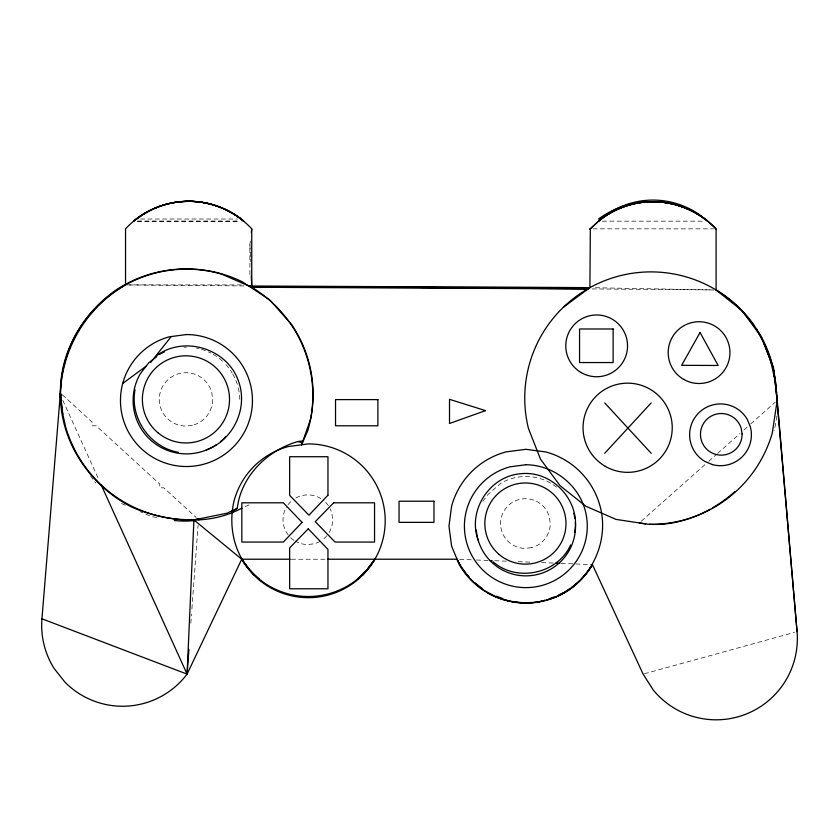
<?xml version="1.0" encoding="UTF-8"?>
<svg xmlns="http://www.w3.org/2000/svg" width="839" height="839" viewBox="0 0 839 839"><rect width="100%" height="100%" fill="white"/><g stroke="black" fill="none" stroke-linecap="round" stroke-linejoin="round"><path stroke-width="0.63" stroke-dasharray="4.2 3.15" d="M190.831 623.22L191.512 614.096M191.9 608.873L198.067 525.361M249.907 274.594L249.907 244.925L250.609 238.737M482.813 501.344L488.298 494.202L500.998 483.149A49.69 49.69 0 0 1 558.124 488.413M641.311 521.187L707.78 462.121M708.756 461.251L716.579 454.308M717.555 453.438L740.04 433.459M743.952 429.988L749.814 424.775M750.79 423.905L775.236 402.185M248.973 504.879L243.048 507.658M644.373 673.769L794.523 632.375M140.512 219.031L237.364 219.031M137.46 221.16L239.807 221.16M602.392 221.16L703.617 221.16M137.418 221.192L239.849 221.192M592.953 228.848L713.486 228.848M126.836 284.903L242.052 284.903M291.343 559.225L326.591 559.225M129.458 284.945L244.673 285.952M592.103 288.92L713.496 289.958L593.813 287.714M459.636 559.33L471.35 559.791M476.562 560.001L488.277 560.462M494.779 560.725L506.504 561.197M518.219 561.658L529.933 562.13M541.648 562.591L553.373 563.063M561.176 563.378L592.428 564.626M156.694 517.432L151.681 516.677L140.061 511.612M121.477 503.505L127.287 506.032M62.327 394.791L92.091 422.08L92.091 425.793L96.139 425.793L159.767 484.093L159.767 487.826L163.836 487.826L196.032 517.327M90.444 475.828L95.709 482.96M62.789 400.308L98.509 478.922M249.907 244.925L250.651 261.611M776.872 416.018A106.008 79.086 -41.6 0 1 773.988 430.847M329.129 532.545A24.845 24.845 0 0 0 332.684 520.19L331.961 513.741A24.845 24.845 0 0 0 330.178 508.853M326.853 535.712A24.845 24.845 0 0 1 322.071 540.096M319.869 541.47A24.845 24.845 0 0 1 313.828 543.84L307.389 544.563A24.845 24.845 0 0 1 295.024 541.008M293.933 540.306A24.845 24.845 0 0 1 289.958 536.96M288.259 534.999A24.845 24.845 0 0 1 286.56 506.903M288.018 504.753A24.845 24.845 0 0 1 293.619 499.352M295.821 497.988A24.845 24.845 0 0 1 323.833 500.715M325.731 502.488A24.845 24.845 0 0 1 329.591 507.7M183.93 347.22A53.36 53.36 0 0 1 186.457 347.168M196.567 348.133A53.36 53.36 0 0 1 199.042 348.667M201.475 349.328A53.36 53.36 0 0 1 210.925 353.104M213.137 354.31A53.36 53.36 0 0 1 224.191 362.794M225.932 364.619A53.36 53.36 0 0 1 232.025 372.768M232.665 373.848A53.36 53.36 0 0 1 238.003 386.716M238.307 387.933A53.36 53.36 0 0 1 239.818 400.528M192.372 425.289L185.45 426.065A26.68 26.68 0 0 1 159.337 401.22A26.68 26.68 0 0 1 181.801 373.03A26.68 26.68 0 0 1 211.848 392.967L212.624 399.888A26.68 26.68 0 0 1 192.372 425.289M531.391 547.668L524.952 548.402A24.845 24.845 0 0 1 500.631 525.266A24.845 24.845 0 0 1 521.554 499.016A24.845 24.845 0 0 1 549.524 517.579L550.248 524.018A24.845 24.845 0 0 1 531.391 547.668"/><path stroke-width="1.26" d="M232.623 511.759L237.269 508.245C241.087 476.143 267.505 450.092 298.002 441.534L302.05 442.688L301.589 444.785L310.671 418.797A124.497 124.497 0 0 0 291.678 324.609L269.864 299.995L242.345 281.81A127.759 127.759 0 0 0 115.897 290.074C82.537 313.576 59.475 352.464 60.492 393.858C59.758 441.608 90.35 486.505 132.646 507.564C167.097 521.837 207.967 526.368 241.894 508.119M237.269 508.245L227.159 513.174L193.924 519.928L187.076 674.116A80.859 80.859 0 0 1 64.897 682.097L54.147 668.515A80.859 80.859 0 0 1 41.95 618.804L60.398 393.03C62.212 348.143 86.69 307.493 125.535 284.903L125.535 228.848A86.092 86.092 0 0 1 251.742 228.848L251.742 287.253A126.228 126.228 0 0 1 307.903 430.302L301.589 444.785M135.016 389.82C129.709 418.095 149.992 447.344 178.34 452.294M574.673 532.471C580.892 501.376 552.828 470.469 521.271 473.678C489.63 475.713 467.04 510.825 478.303 540.473M188.901 649.323L187.076 674.116L41.95 618.804M251.312 232.56L251.742 228.848M753.569 325.259A127.266 127.266 0 0 0 716.107 289.99L741.875 310.524L761.445 337.037L773.495 367.713L777.187 400.455L772.279 433.039A126.228 126.228 0 0 1 648.641 524.323L616.057 519.414L585.853 506.242L560.085 485.697L540.515 459.185L528.465 428.519A126.228 126.228 0 0 1 716.107 289.99L716.107 228.848A86.511 86.511 0 0 0 598.501 221.192L589.901 229.236L598.501 221.192A80.953 80.953 0 0 1 699.747 214.92L707.518 221.16M570.677 544.92C557.683 573.845 516.887 582.696 493.07 561.763M249.613 569.901C233.431 551.16 228.386 524.732 234.06 500.883A76.873 76.873 0 0 1 288.417 446.526L308.322 443.904A76.873 76.873 0 0 1 374.897 559.225L367.021 569.901L357.456 579.099M362.679 575.145L374.897 559.225A78.1 78.1 0 0 1 241.737 559.225L193.924 519.928M150.58 362.5L171.261 336.544M604.73 453.27L651.179 402.919M156.82 356.585L148.723 362.794L140.249 373.848A53.36 53.36 0 0 0 216.357 444.722M122.725 383.454L146.133 366.182M563.399 307.221L589.901 287.641L590.331 228.848M157.281 355.212C184.905 335.296 227.6 348.972 238.517 381.231C248.407 408.247 233.221 440.444 206.069 449.987M546.357 599.969C586.199 590.383 610.823 545.371 600.105 506.284A76.873 76.873 0 0 0 545.738 451.927L525.843 449.305L505.948 451.927A76.873 76.873 0 0 0 451.592 506.284L448.97 526.179L451.592 546.084L459.269 564.626A76.873 76.873 0 0 0 592.428 564.626L643.114 674.116L653.193 689.91A81.205 81.205 0 0 0 797.05 631.673L775.697 382.71L774.103 372.411A123.375 123.375 0 0 0 759.526 333.744L753.915 325.008A123.375 123.375 0 0 0 716.107 289.99M546.158 600.063C565.601 595.25 582.203 581.668 592.428 564.626A77.198 77.198 0 0 1 571.401 587.531M298.002 441.534L303.11 440.874M524.039 602.905L509.346 601.144L496.153 596.886L483.956 590.31A76.422 76.422 0 0 1 457.035 559.225L327.902 559.225M527.752 602.717L536.939 602.245L545.098 600.315C525.875 605.842 504.763 602.36 487.407 592.764M756.495 329.024L764.046 343.12A127.266 127.266 0 0 1 773.998 372.485L776.547 393.03L775.425 382.437A145.315 145.315 0 0 0 774.009 374.257M290.042 559.225L241.737 559.225L187.076 674.116L101.152 484.827M251.218 286.005L589.901 287.641L251.742 287.253L221.527 274.08A126.228 126.228 0 0 0 60.398 393.03A108.43 80.324 42.6 0 0 60.167 397.801M248.795 285.963L251.742 285.994L251.281 275.727M420.821 287.452L588.223 288.889L251.742 287.253L249.907 285.994M489.577 560.515L492.178 560.62M555.974 563.168L559.875 563.326M243.572 221.171L241.286 219.031A86.144 86.144 0 0 0 188.932 201.297L179.577 201.8A86.144 86.144 0 0 0 136.589 219.031M250.84 571.086L259.178 579.099M604.73 402.919L651.179 453.27M253.955 575.145L241.737 559.225A76.873 76.873 0 0 0 374.897 559.225M763.217 341.567L759.169 333.974A127.266 127.266 0 0 0 755.75 328.479M198.874 519.928L198.549 518.838L194.973 519.572C161.119 521.029 127.465 509.032 102.494 486.106A129.846 129.846 0 0 1 65.799 427.502L61.939 410.449L60.398 393.03L60.398 395.337M775.425 382.437L770.852 361.619L763.28 341.704A145.315 145.315 0 0 1 771.817 365.038M60.492 393.858L60.702 395.609L60.398 393.03L62.799 414.246M776.348 393.03L777.145 402.164M777.365 404.776L797.05 631.673M777.187 400.455A106.008 79.086 -41.6 0 1 777.334 402.982M734.87 491.623A106.008 79.086 -41.6 0 1 712.405 507.92M710.119 509.221A106.008 79.086 -41.6 0 1 649.575 524.249M645.673 523.893A106.008 79.086 -41.6 0 1 639.36 522.917M575.376 522.298A49.69 49.69 0 0 1 529.734 575.711A49.69 49.69 0 0 1 476.311 530.07M573.834 513.321A49.69 49.69 0 0 1 574.914 518.408M569.335 588.968A77.198 77.198 0 0 1 565.087 591.631M562.906 592.848A77.198 77.198 0 0 1 558.438 595.092M553.803 597.032A77.198 77.198 0 0 1 550.269 598.291M502.236 598.322A77.198 77.198 0 0 1 496.363 596.141M482.131 588.317A77.198 77.198 0 0 1 475.22 582.906M468.98 576.76A77.198 77.198 0 0 1 467.323 574.872M465.739 572.932A77.198 77.198 0 0 1 462.058 567.888M460.695 565.78A77.198 77.198 0 0 1 457.035 559.225M195.34 520.453A108.43 80.324 42.6 0 1 174.302 520.505M716.107 229.236A86.092 86.092 0 0 0 598.501 221.16A85.809 85.809 0 0 1 704.854 219.031A89.983 89.983 0 0 0 598.501 219.031M225.932 436.427A53.36 53.36 0 0 1 220.437 441.671M159.777 354.31A53.36 53.36 0 0 1 164.276 351.992M700.051 332.538L681.635 365.322L718.163 365.489L700.051 332.538M302.092 522.382L283.362 542.057L241.852 542.057L241.852 502.813L283.362 502.813L302.092 522.382M327.955 495.199L308.941 515.188L289.654 495.346L289.654 456.72L327.955 456.72L327.955 495.199M308.259 528.822L289.654 547.877L289.654 588.779L327.955 588.779L327.955 549.409L308.259 528.822M333.649 502.813L315.244 521.669L335.076 542.057L374.54 542.057L374.54 502.813L333.649 502.813M133.569 221.16L133.527 221.192A86.323 86.323 0 0 1 243.74 221.192L243.74 221.192A86.302 86.302 0 0 0 133.569 221.16M485.54 410.617L449.505 423.485L449.505 399.333L485.54 410.617M186.457 334.551L169.384 336.796A65.977 65.977 0 0 0 135.908 442.94A65.977 65.977 0 0 0 246.257 428.414A65.977 65.977 0 0 0 186.457 334.551M525.843 464.743L509.944 466.841A61.436 61.436 0 0 0 466.505 542.078A61.436 61.436 0 0 0 541.742 585.528A61.436 61.436 0 0 0 585.182 510.28C578.008 484.082 553.006 464.9 525.843 464.743M613.131 328.982L579.56 328.982L579.56 362.553L613.131 362.553L613.131 328.982M377.886 399.605L335.527 399.605L335.527 425.793L377.886 425.793L377.886 399.605M433.962 501.208L399.049 501.208L399.049 522.361L433.962 522.361L433.962 501.208M712.521 464.638L705.075 461.555A30.886 30.886 0 0 1 698.677 412.966A30.886 30.886 0 0 1 747.266 419.364L750.349 426.82A30.886 30.886 0 0 1 712.521 464.638M742.085 433.889L741.256 428.509A20.818 20.818 0 0 0 707.56 418.671A20.818 20.818 0 0 0 712.877 453.375A20.818 20.818 0 0 0 742.085 433.889M605.349 466.379A44.603 44.603 0 0 0 672.238 427.754A44.603 44.603 0 0 0 605.349 389.128A44.603 44.603 0 0 0 605.349 466.379M499.195 554.527A40.576 40.576 0 0 0 565.339 530.783A40.576 40.576 0 0 0 511.706 485.372A40.576 40.576 0 0 0 499.195 554.527M157.795 432.641A43.576 43.576 0 0 0 228.827 407.146A43.576 43.576 0 0 0 171.229 358.379A43.576 43.576 0 0 0 157.795 432.641M683.628 379.364A30.886 30.886 0 0 0 729.951 352.621A30.886 30.886 0 0 0 683.628 325.868A30.886 30.886 0 0 0 683.628 379.364M581.217 372.61A30.886 30.886 0 0 0 627.541 345.857A30.886 30.886 0 0 0 581.217 319.114A30.886 30.886 0 0 0 581.217 372.61"/></g></svg>
